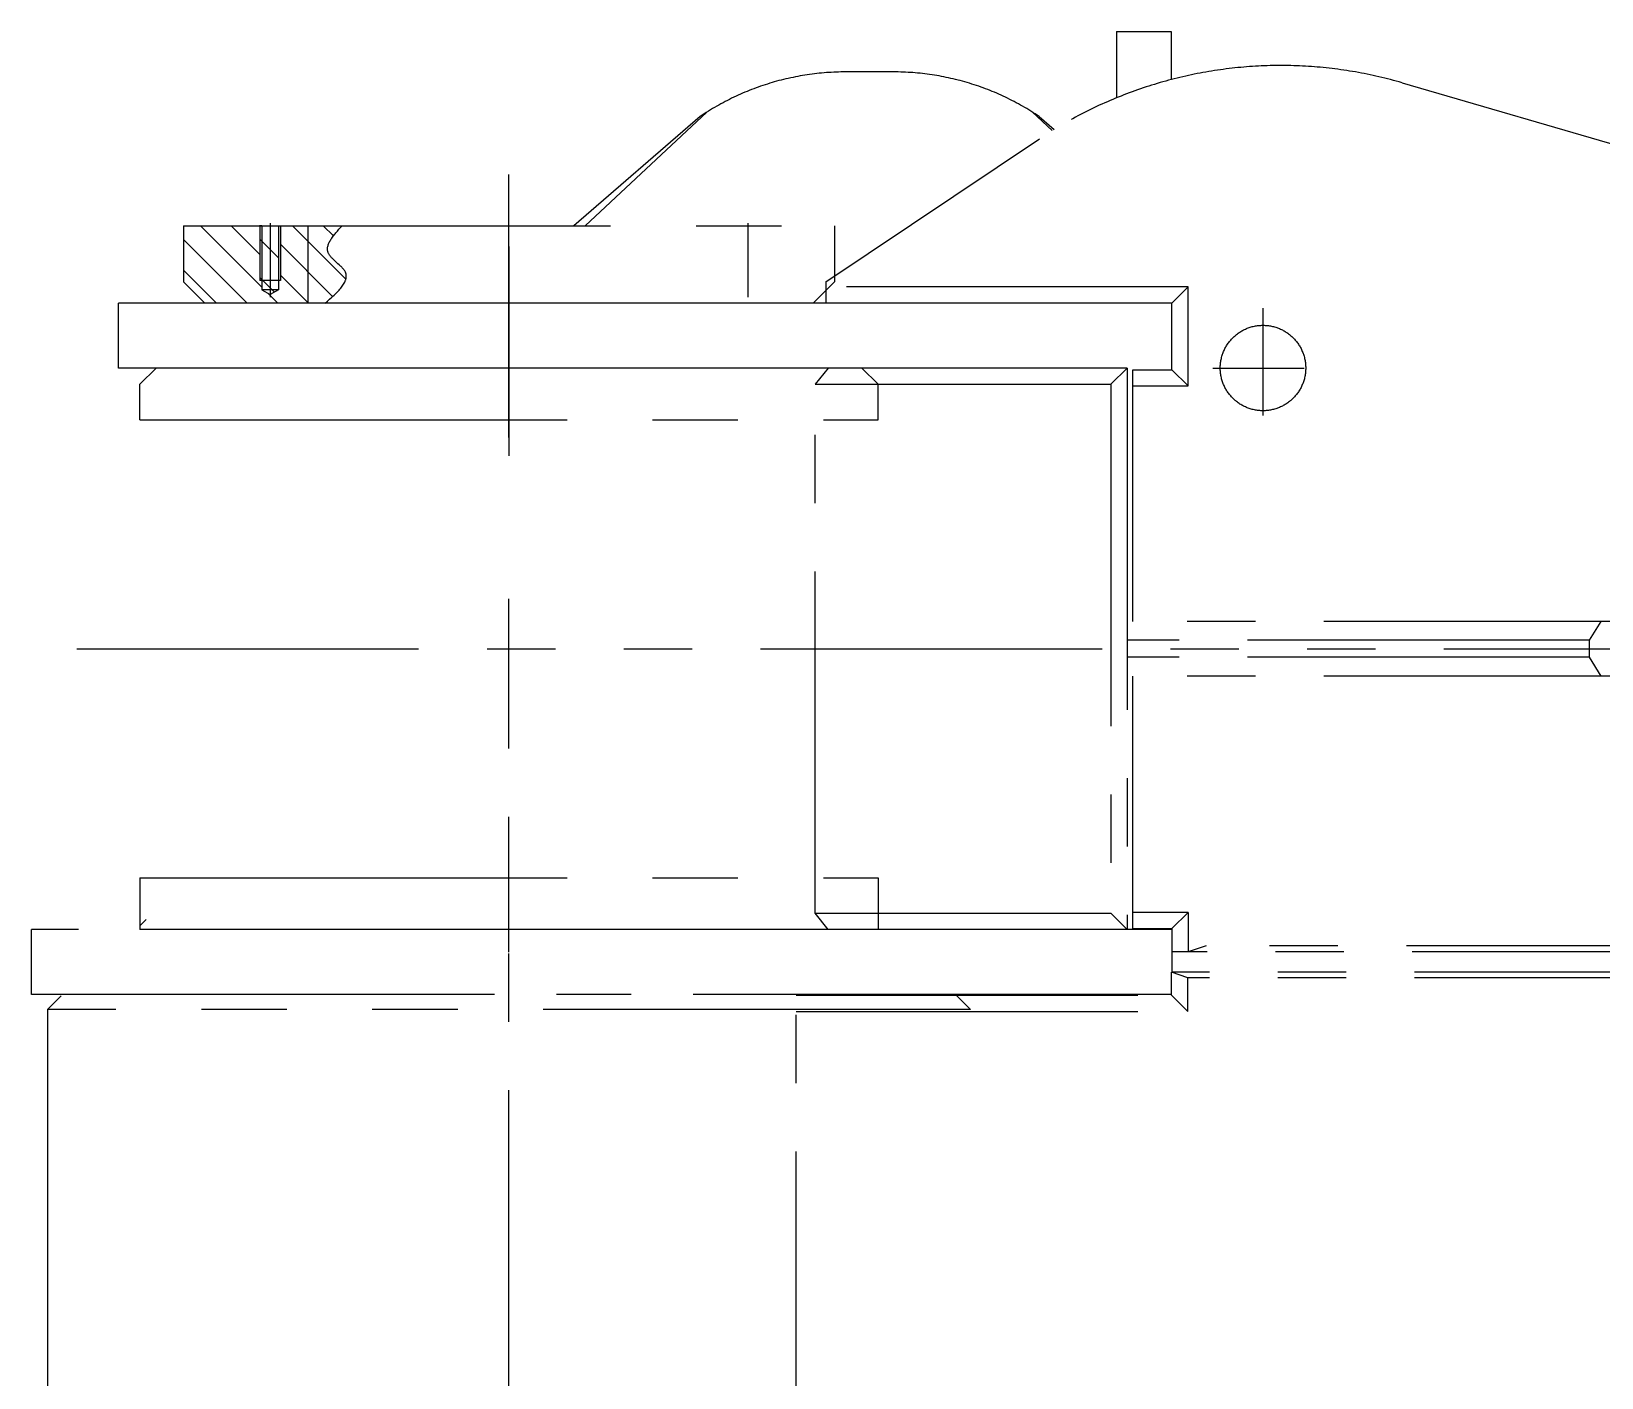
# Model space of a CAD drawing. Header units: millimetres. Extents: x 0 to 23760, y 0 to 16800.
# Drawn here: x 8697 to 10535, y 8162 to 9738 of the extents above; entities that cross this region are included whole.
import ezdxf

# ---------------------------------------------------------------- set-up
doc = ezdxf.new("R2010")
doc.units = ezdxf.units.MM
doc.header["$LTSCALE"] = 400
doc.linetypes.add('G', pattern=[2, 1.25, -0.25, 0.25, -0.25])
doc.linetypes.add('K', pattern=[2.5, 1.25, -0.25, 0.25, -0.25, 0.25, -0.25])
for name, color, linetype in [('01', 7, 'Continuous'), ('02', 1, 'Continuous'), ('05', 4, 'G'), ('07', 6, 'K')]:
    doc.layers.add(name, color=color, linetype=linetype)

# ---------------------------------------------------------------- blocks, each defined once
blk = doc.blocks.new('w5wrwtwtwetwtwtw')
for p, q in [((2361.6, 5454.8), (3225.6, 5454.8)), ((2361.6, 5454.8), (2361.6, 5413.3)), ((3225.6, 5454.8), (3225.6, 5413.3)), ((2361.6, 5413.3), (2380.6, 5394.3)), ((3225.6, 5413.3), (3206.6, 5394.3)), ((3206.6, 5394.3), (2380.6, 5394.3))]:
    blk.add_line(p, q)
blk = doc.blocks.new('3333rrewer')
for p, q in [((3225.6, 6051.3), (2361.6, 6051.3)), ((2361.6, 5990.8), (2361.6, 6051.3)), ((3225.6, 5990.8), (3225.6, 6051.3)), ((2361.6, 5990.8), (3225.6, 5990.8))]:
    blk.add_line(p, q)
at = {"layer": '02'}
blk.add_line((2369.1, 6039.8), (2361.6, 6047), dxfattribs=at)
at = {"layer": '05', "color": 4, "linetype": 'G'}
blk.add_line((2793.6, 6077.8), (2793.6, 5948.7), dxfattribs=at)
blk = doc.blocks.new('3t35w3tr23')
for p, q in [((2253.6, 6692.3), (2269.6, 6708.3)), ((3317.6, 6708.3), (2269.6, 6708.3)), ((3333.6, 6692.3), (2253.6, 6692.3)), ((2253.6, 6143.3), (2253.6, 6692.3)), ((3333.6, 6143.3), (2253.6, 6143.3)), ((2269.6, 6127.3), (2253.6, 6143.3)), ((3317.6, 6127.3), (3333.6, 6143.3))]:
    blk.add_line(p, q)
blk = doc.blocks.new('eewwertwtwwe')
for p, q in [((2412.6, 5293.3), (2437.6, 5318.3)), ((3149.6, 5318.3), (2437.6, 5318.3)), ((3174.6, 5293.3), (3149.6, 5318.3)), ((2412.6, 5227.8), (2412.6, 5293.3)), ((3174.6, 5227.8), (3174.6, 5293.3)), ((2412.6, 5227.8), (3174.6, 5227.8))]:
    blk.add_line(p, q)
at = {"layer": '01', "color": 7, "linetype": 'Continuous'}
blk.add_line((2558.6, 5318.3), (2558.6, 5227.8), dxfattribs=at)
blk = doc.blocks.new('EWERWE')
at = {"layer": '07', "linetype": 'K', "ltscale": 0.8}
h = blk.add_hatch(dxfattribs=at)
h.set_pattern_fill('ANSI31', color=6, scale=8, angle=-90, style=0)
h.set_pattern_definition([(225, (-12384.28, 15756.003), (-17.96051, 17.96051), [])])
h.paths.add_polyline_path([(-15922.4, 5108.6), (-15858.4, 5108.6), (-15858.4, 5111), (-15847.4, 5111), (-15841.8, 5120.6), (-15847.4, 5130.2), (-15858.4, 5130.2), (-15858.4, 5132.6), (-15922.4, 5132.6), (-15922.4, 5165.1), (-15831.9, 5165.1), (-15831.9, 5044.1), (-15856.9, 5019.1), (-15922.4, 5019.1)])
edge = h.paths.add_edge_path()
edge.add_line((-15922.4, 5165.1), (-15922.4, 5204.9))
edge.add_spline(control_points=[(-15922.4, 5204.9), (-15911.3, 5194.8), (-15890.9, 5176.2), (-15866, 5224), (-15844.5, 5199.3), (-15831.9, 5184.8)], knot_values=[0, 0, 0, 0, 35.505393, 65.775808, 109.285916, 109.285916, 109.285916, 109.285916], degree=3, periodic=0)
edge.add_line((-15831.9, 5184.8), (-15831.9, 5165.1))
edge.add_line((-15831.9, 5165.1), (-15922.4, 5165.1))
h = blk.add_hatch(dxfattribs=at)
h.set_pattern_fill('ANSI31', color=6, scale=10, angle=90, style=0)
h.set_pattern_definition([(45, (-18117.62, 3035.947), (22.45064, -22.45064), [])])
h.paths.add_polyline_path([(-15858.4, 5108.6), (-15858.4, 5111), (-15847.4, 5111), (-15841.8, 5120.6), (-15847.4, 5130.2), (-15858.4, 5130.2), (-15858.4, 5132.6), (-15922.4, 5132.6), (-15922.4, 5165.1), (-15831.9, 5165.1), (-15831.9, 5044.1), (-15856.9, 5019.1), (-15922.4, 5019.1), (-15922.4, 5108.6)], flags=16)
h.paths.add_polyline_path([(-15922.4, 5132.6), (-15922.4, 5165.1), (-15831.9, 5165.1), (-15831.9, 5044.1), (-15856.9, 5019.1), (-15922.4, 5019.1), (-15922.4, 5130.2), (-15858.4, 5130.2), (-15858.4, 5132.6)])
at = {"layer": '07', "color": 6, "linetype": 'K', "ltscale": 0.8}
for p, q in [((-15459.4, 8354), (-15459.4, 6123.6)), ((-15427.4, 4894.4), (-15427.4, 8354)), ((-15395.4, 8354), (-15395.4, 6123.6)), ((-15079.6, 7650.4), (-15079.6, 6216.1)), ((-15072.9, 7657.1), (-15072.9, 6176.1)), ((-15048.9, 7660.1), (-15048.9, 6175.6)), ((-15042.3, 7660.1), (-15042.3, 6194.6)), ((-16089.6, 6445.4), (-15852.1, 7261.8)), ((-15437.4, 6664.6), (-15459.4, 6678.3)), ((-15395.4, 6678.3), (-15417.4, 6664.6)), ((-15437.4, 6664.6), (-15437.4, 6123.6)), ((-15417.4, 6664.6), (-15437.4, 6664.6)), ((-15417.4, 6664.6), (-15417.4, 6123.6)), ((-15755.9, 6223.9), (-15755.9, 6330.8)), ((-15825.9, 6282.6), (-15700.5, 6282.6)), ((-15079.6, 6216.1), (-15072.9, 6195.1)), ((-15850.9, 6195.1), (-15850.9, 5771.1)), ((-15831.9, 6176.1), (-15850.9, 6195.1)), ((-15734.9, 6195.1), (-15850.9, 6195.1)), ((-15753.9, 6176.1), (-15734.9, 6195.1)), ((-15734.9, 6130.1), (-15734.9, 6195.1)), ((-15118.9, 6195.1), (-15118.9, 6130.1)), ((-15118.9, 6195.1), (-15072.9, 6195.1)), ((-15099.9, 6176.1), (-15118.9, 6195.1)), ((-15042.3, 6194.6), (-15048.9, 6175.6)), ((-15002.9, 6194.6), (-15042.3, 6194.6)), ((-15021.9, 6175.6), (-15002.9, 6194.6)), ((-15002.9, 5736.1), (-15002.9, 6194.6)), ((-16149.9, 6175.1), (-16093.4, 6175.1)), ((-16149.9, 6111.1), (-16149.9, 6175.1)), ((-15831.9, 6176.1), (-15831.9, 5771.1)), ((-15753.9, 6176.1), (-15831.9, 6176.1)), ((-15753.9, 6130.1), (-15753.9, 6176.1)), ((-15099.9, 6130.1), (-15099.9, 6176.1)), ((-15099.9, 6176.1), (-15072.9, 6176.1)), ((-15098.9, 6176.1), (-15098.9, 4841.1)), ((-15072.9, 6176.1), (-15048.9, 6176.1)), ((-15021.9, 6175.6), (-15048.9, 6175.6)), ((-15021.9, 6175.6), (-15048.9, 6175.6)), ((-15022.9, 6175.6), (-15022.9, 4841.1)), ((-15021.9, 5736.1), (-15021.9, 6175.6)), ((-15755.9, 6123.6), (-15755.9, 4943.1)), ((-15755.9, 6123.6), (-15098.9, 6123.6)), ((-15736.9, 6104.6), (-15755.9, 6123.6)), ((-15459.4, 6130.1), (-15753.9, 6130.1)), ((-15099.9, 6130.1), (-15395.4, 6130.1)), ((-15117.9, 6104.6), (-15098.9, 6123.6)), ((-16149.9, 6111.1), (-16072, 6111.1)), ((-15831.9, 6104.7), (-15831.9, 4943.1)), ((-15736.9, 5758.6), (-15736.9, 6104.6)), ((-15736.9, 6104.6), (-15117.9, 6104.6)), ((-15117.9, 5758.6), (-15117.9, 6104.6)), ((-16055.2, 6012.9), (-16033.7, 6036)), ((-16050.3, 6020.5), (-16035, 6038.1)), ((-15856.9, 5771.1), (-16024.1, 6021)), ((-15022.9, 6023.1), (-15022.9, 4876.1)), ((-16102.4, 5850.1), (-16102.4, 5794.4)), ((-15856.9, 5771.1), (-15831.9, 5771.1)), ((-15755.9, 5773.7), (-15736.9, 5758.6)), ((-15098.9, 5773.7), (-15117.9, 5758.6)), ((-15117.9, 5758.6), (-15736.9, 5758.6)), ((-14438.9, 5736.1), (-15021.9, 5736.1)), ((-15925.4, 5679.6), (-15838.8, 5679.6)), ((-16055.2, 5631.5), (-15922.4, 5489.4)), ((-16050.3, 5624), (-15922.4, 5475.9)), ((-15674.6, 5400.1), (-15982.5, 5400.1)), ((-15805.4, 5400.1), (-15964.4, 5400.1)), ((-15898.1, 5400.1), (-15686.7, 5400.1)), ((-15782.3, 5400.1), (-15653.3, 5400.1)), ((-14510.7, 5400.1), (-15485.9, 5400.1)), ((-15922.4, 5132.6), (-15858.4, 5132.6)), ((-15922.4, 5130.2), (-15847.4, 5130.2)), ((-15858.4, 5132.6), (-15858.4, 5108.6)), ((-15847.4, 5130.2), (-15841.8, 5120.6)), ((-15847.4, 5130.2), (-15847.4, 5111)), ((-15925.4, 5120.6), (-15838.8, 5120.6)), ((-15922.4, 5111), (-15922.4, 5108)), ((-15922.4, 5111), (-15847.4, 5111)), ((-15847.4, 5111), (-15841.8, 5120.6)), ((-15922.4, 5108.6), (-15858.4, 5108.6)), ((-15755.9, 4943.1), (-15831.9, 4943.1)), ((-15022.9, 4841.1), (-15098.9, 4841.1))]:
    blk.add_line(p, q, dxfattribs=at)
blk.add_circle((-15755.9, 6282.6), 50, dxfattribs=at)
for centre, radius, start, end in [((-15601.9, 6303.5), 508, 163.7762, 213.7862), ((-15797.4, 5850.1), 305, 146.0235, 180), ((-15797.4, 5794.4), 305, 180, 213.9765)]:
    blk.add_arc(centre, radius, start, end, dxfattribs=at)
blk.add_open_spline([(-15831.9, 5184.8), (-15844.5, 5199.3), (-15866, 5224), (-15890.9, 5176.2), (-15911.3, 5194.8), (-15922.4, 5204.9)], degree=3, knots=[0, 0, 0, 0, 43.510109, 73.780523, 109.285916, 109.285916, 109.285916, 109.285916], dxfattribs=at)
at = {"layer": '07', "color": 6, "linetype": 'K', "ltscale": 0.8, "extrusion": (0, 0, -1), "zscale": -1, "rotation": 90}
for name, p in [('3t35w3tr23', (21148.7, 2606.5)), ('w5wrwtwtwetwtwtw', (21150.2, 2606.5)), ('3333rrewer', (21150.2, 2606.5)), ('eewwertwtwwe', (21150.2, 2606.5))]:
    blk.add_blockref(name, p, dxfattribs=at)

msp = doc.modelspace()

# ---------------------------------------------------------------- block references
at = {"layer": '07', "rotation": 270}
msp.add_blockref('EWERWE', (3856.3, -6412), dxfattribs=at)

doc.saveas('drawing.dxf')
